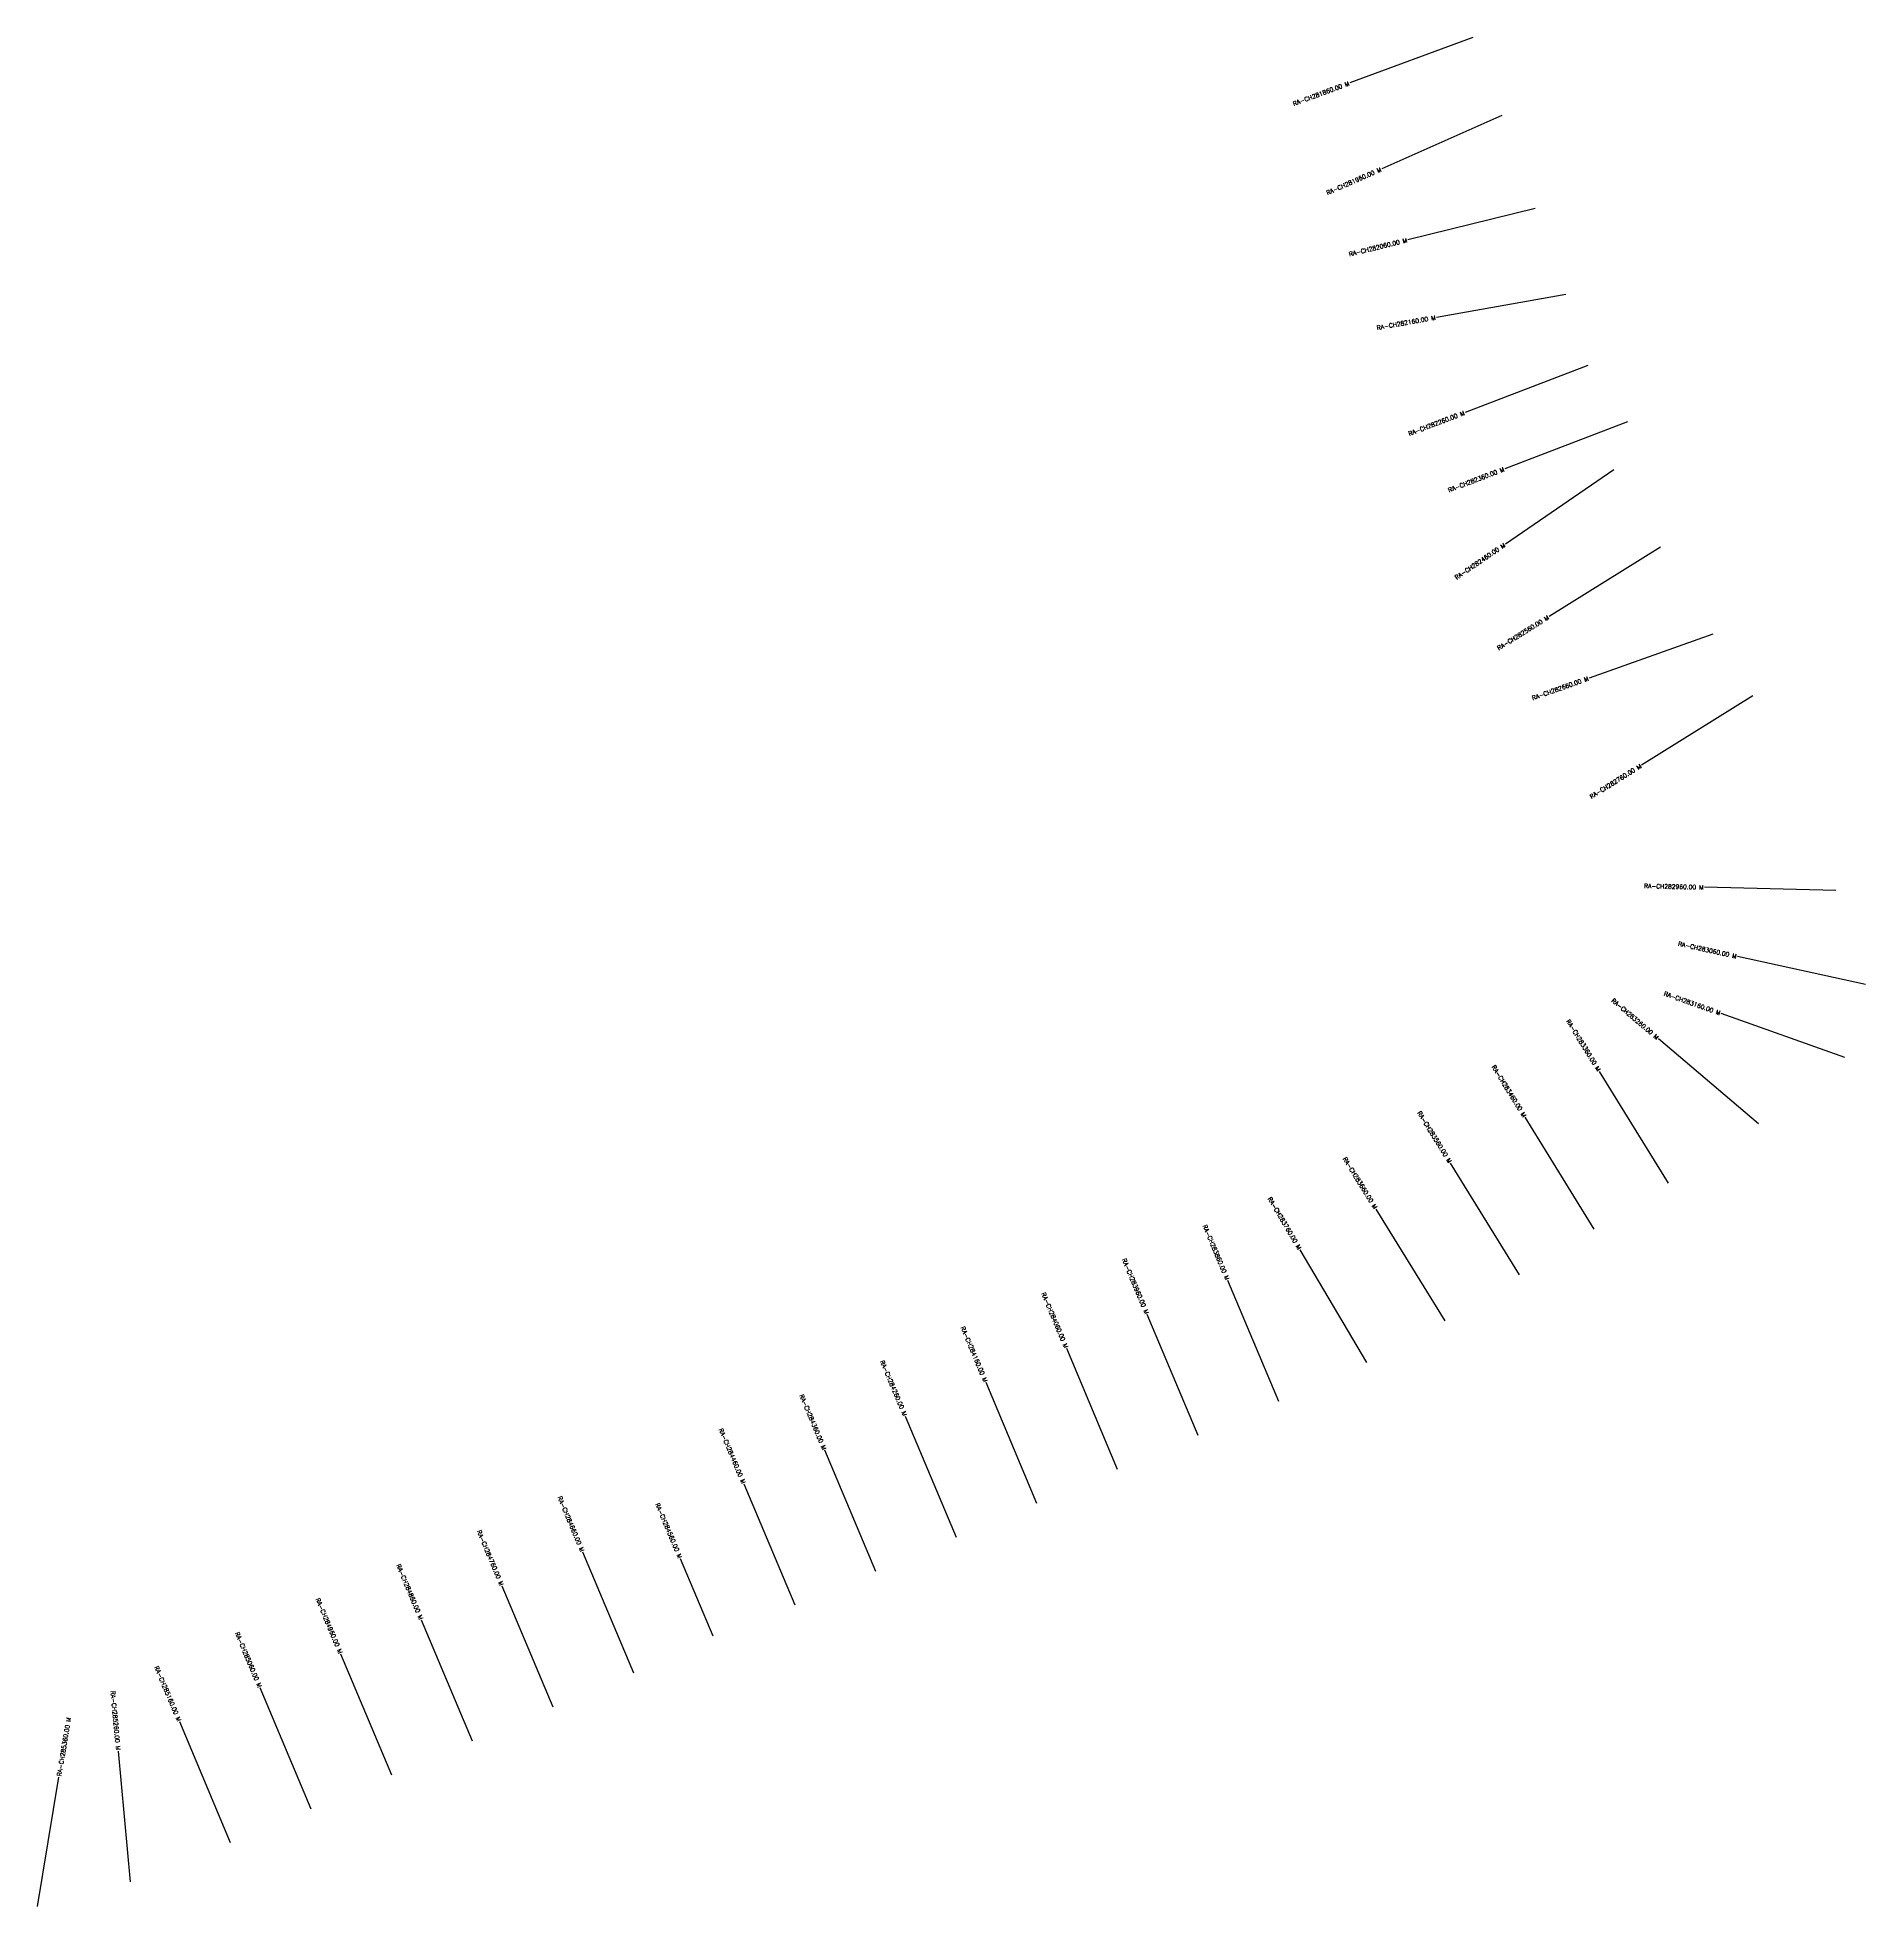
# Model space of a CAD drawing. Header units: metres. Extents: x 285229 to 293236, y 2020557 to 2024204.
# Drawn here: x 285229 to 287318, y 2022067 to 2024204 of the extents above.
import ezdxf
from ezdxf.enums import TextEntityAlignment as Align

# ---------------------------------------------------------------- set-up
doc = ezdxf.new("R2010")
doc.units = ezdxf.units.M
doc.layers.add('CS', color=134, linetype='Continuous')
doc.layers.add('CSMark', color=6, linetype='Continuous')
doc.styles.get("Standard").update_dxf_attribs({"font": 'simplex.shx'})

msp = doc.modelspace()

# ---------------------------------------------------------------- linework, layer by layer
at = {"layer": 'CS'}
for p, q in [((286869.6, 2024203.5), (286729, 2024151.4)), ((286902.7, 2024114.1), (286765.5, 2024053.4)), ((286940.9, 2024008), (286795.2, 2023972.1)), ((286975.6, 2023909.7), (286827.9, 2023883.6)), ((287000.9, 2023828.4), (286860.7, 2023775)), ((287046.3, 2023764.1), (286906.2, 2023710.6)), ((287030.5, 2023709.2), (286906.7, 2023624.5)), ((287083.9, 2023620.9), (286956.6, 2023541.6)), ((287143.8, 2023521.4), (287002.4, 2023471.4)), ((287189.7, 2023451.2), (287062.4, 2023371.9)), ((287284.3, 2023228.6), (287134.3, 2023232.2)), ((287318.4, 2023121), (287171.9, 2023153.1)), ((287294.7, 2023037.9), (287153.3, 2023088)), ((287196, 2022961.9), (287081.7, 2023059.1)), ((287093.1, 2022894.2), (287014.4, 2023021.9)), ((287008, 2022841.7), (286929.2, 2022969.4)), ((286922.8, 2022789.2), (286844.1, 2022916.9)), ((286837.7, 2022736.7), (286759, 2022864.4)), ((286748.5, 2022689), (286672.1, 2022818.1)), ((286647.8, 2022644.6), (286589.6, 2022782.8)), ((286555.7, 2022605.8), (286497.4, 2022744)), ((286463.5, 2022566.9), (286405.3, 2022705.2)), ((286371.3, 2022528.1), (286313.1, 2022666.4)), ((286279.2, 2022489.3), (286221, 2022627.6)), ((286187, 2022450.5), (286128.8, 2022588.8)), ((286094.8, 2022411.7), (286036.6, 2022550)), ((285910.5, 2022334.1), (285852.3, 2022472.4)), ((286001.1, 2022376.6), (285964, 2022464.7)), ((285818.3, 2022295.3), (285760.1, 2022433.6)), ((285726.2, 2022256.5), (285668, 2022394.8)), ((285634, 2022217.7), (285575.8, 2022356)), ((285541.8, 2022178.9), (285483.6, 2022317.2)), ((285449.7, 2022140.1), (285391.5, 2022278.4)), ((285335.4, 2022095.8), (285321.4, 2022245.1)), ((285228.8, 2022067.4), (285253.4, 2022215.3))]:
    msp.add_line(p, q, dxfattribs=at)

# ---------------------------------------------------------------- texts
at = {"layer": 'CSMark'}
for s, rotation, p in [('RA-CH281860.00 M', 20.3317, (286728, 2024151.1)), ('RA-CH281960.00 M', 23.855, (286764.6, 2024053)), ('RA-CH282060.00 M', 13.8275, (286794.2, 2023971.9)), ('RA-CH282160.00 M', 10.0422, (286826.9, 2023883.4)), ('RA-CH282260.00 M', 20.8813, (286859.8, 2023774.6)), ('RA-CH282360.00 M', 20.8826, (286905.2, 2023710.2)), ('RA-CH282460.00 M', 34.3755, (286905.9, 2023624)), ('RA-CH282560.00 M', 31.9313, (286955.8, 2023541.1)), ('RA-CH282660.00 M', 19.5034, (287001.5, 2023471)), ('RA-CH282760.00 M', 31.9313, (287061.5, 2023371.3)), ('RA-CH282960.00 M', 358.6501, (287133.3, 2023232.2)), ('RA-CH283060.00 M', 347.6631, (287170.9, 2023153.3)), ('RA-CH283160.00 M', 340.5077, (287152.3, 2023088.3)), ('RA-CH283260.00 M', 319.6486, (287080.9, 2023059.7)), ('RA-CH283360.00 M', 301.6518, (287013.8, 2023022.7)), ('RA-CH283460.00 M', 301.6518, (286928.7, 2022970.2)), ('RA-CH283560.00 M', 301.6518, (286843.6, 2022917.8)), ('RA-CH283660.00 M', 301.6518, (286758.5, 2022865.3)), ('RA-CH283760.00 M', 300.6098, (286671.6, 2022819)), ('RA-CH283860.00 M', 292.8323, (286589.2, 2022783.7)), ('RA-CH283960.00 M', 292.8323, (286497.1, 2022744.9)), ('RA-CH284060.00 M', 292.8323, (286404.9, 2022706.1)), ('RA-CH284160.00 M', 292.8323, (286312.7, 2022667.3)), ('RA-CH284260.00 M', 292.8323, (286220.6, 2022628.5)), ('RA-CH284360.00 M', 292.8323, (286128.4, 2022589.7)), ('RA-CH284460.00 M', 292.8323, (286036.2, 2022550.9)), ('RA-CH284660.00 M', 292.8323, (285851.9, 2022473.3)), ('RA-CH284560.00 M', 292.8323, (285963.6, 2022465.6)), ('RA-CH284760.00 M', 292.8323, (285759.7, 2022434.5)), ('RA-CH284860.00 M', 292.8323, (285667.6, 2022395.7)), ('RA-CH284960.00 M', 292.8323, (285575.4, 2022356.9)), ('RA-CH285060.00 M', 292.8323, (285483.2, 2022318.1)), ('RA-CH285160.00 M', 292.8323, (285391.1, 2022279.3)), ('RA-CH285260.00 M', 275.3309, (285321.3, 2022246.1))]:
    msp.add_text(s, height=5, rotation=rotation, dxfattribs=at).set_placement(p, align=Align.MIDDLE_RIGHT)
msp.add_text('RA-CH285360.00 M', height=5, rotation=80.5696, dxfattribs=at).set_placement((285253.6, 2022216.3), align=Align.MIDDLE_LEFT)

doc.saveas('drawing.dxf')
